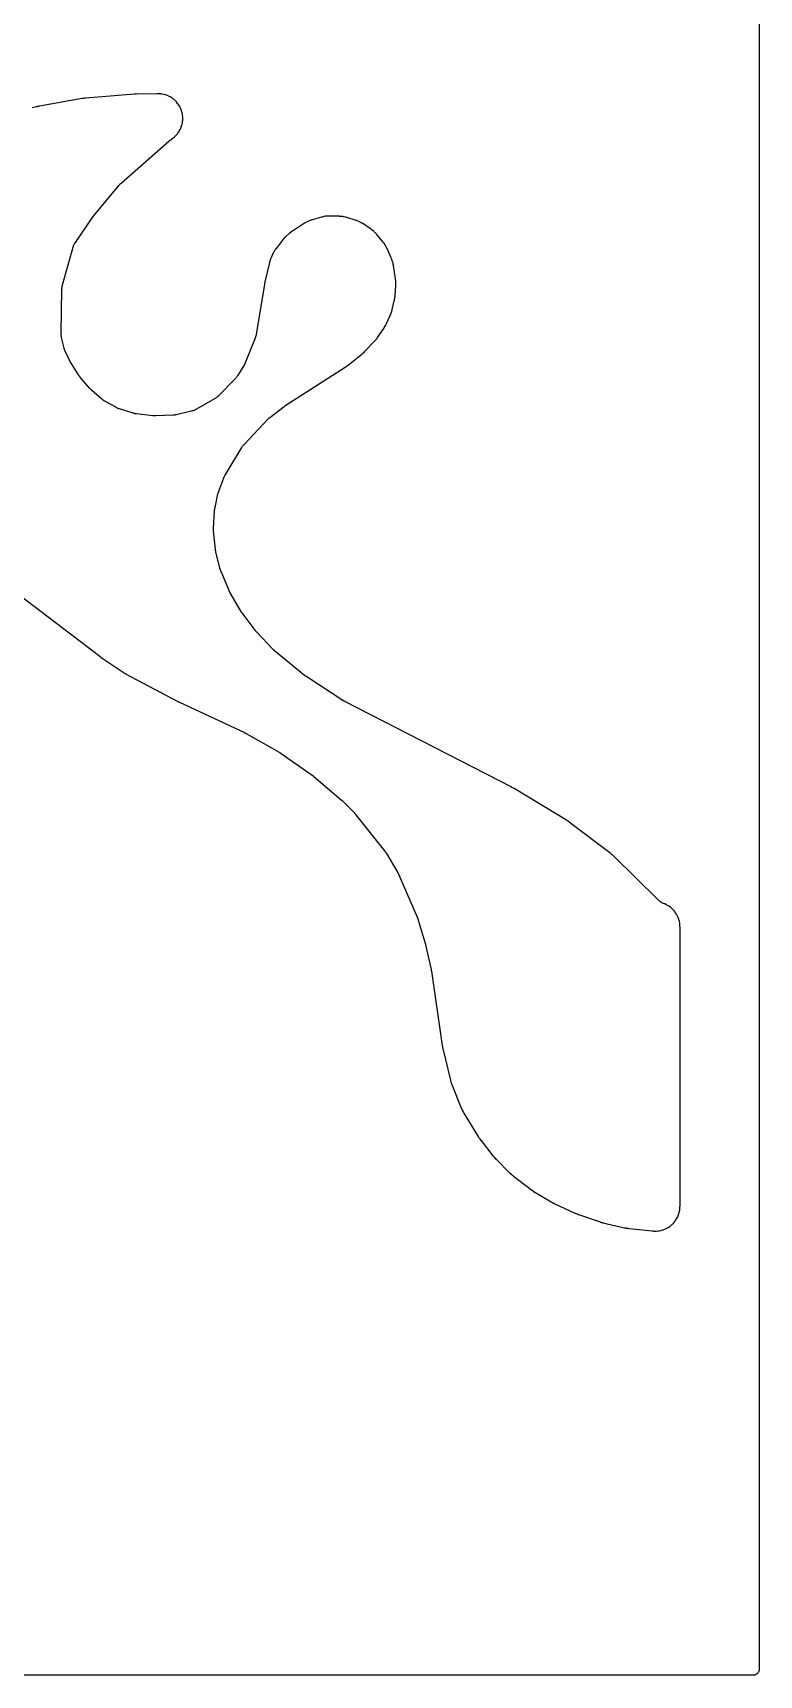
# Model space of a CAD drawing. Header units: millimetres. Extents: x 0 to 300, y 0 to 300.
# Drawn here: x 226.6 to 300, y -0.1 to 165.9 of the extents above; entities that cross this region are included whole.
import ezdxf

# ---------------------------------------------------------------- set-up
doc = ezdxf.new("R2010")
doc.units = ezdxf.units.MM
doc.layers.add('CUT', color=7, linetype='CONTINUOUS')

msp = doc.modelspace()

# ---------------------------------------------------------------- linework, layer by layer
at = {"layer": 'CUT'}
for points in [[(300.0102, 298.5625), (300.0102, 1.4375), (300.0102, 0.5522), (300.0066, 0.4788), (299.998, 0.4206), (299.9837, 0.3635), (299.9639, 0.3082), (299.9387, 0.255), (299.9085, 0.2046), (299.8735, 0.1573), (299.834, 0.1137), (299.7904, 0.0743), (299.7432, 0.0392), (299.6927, 0.009), (299.6396, -0.0162), (299.5842, -0.036), (299.5271, -0.0503), (299.469, -0.0589), (299.3955, -0.0625), (298.5102, -0.0625), (1.4375, -0.0625)], [(224.3332, 109.7694), (233.3482, 102.8931), (233.3542, 102.8886), (233.3957, 102.8578), (233.4021, 102.8531), (233.4543, 102.8153), (233.4607, 102.8107), (233.5024, 102.7814), (233.5092, 102.7767), (235.6051, 101.3459), (235.6192, 101.3366), (235.7109, 101.2776), (235.7252, 101.2688), (235.8424, 101.198), (235.8569, 101.1895), (235.9518, 101.1358), (235.9665, 101.1278), (241.2587, 98.3249), (241.265, 98.3216), (241.3087, 98.2991), (241.3155, 98.2957), (241.3704, 98.2683), (241.377, 98.265), (241.4207, 98.2439), (241.4278, 98.2405), (247.9747, 95.1824), (247.9812, 95.1793), (247.9964, 95.1721), (248.0029, 95.169), (248.0185, 95.1614), (248.0264, 95.1575), (248.0449, 95.1482), (248.0529, 95.1442), (248.062, 95.1396), (248.0699, 95.1355), (248.0883, 95.1259), (248.0961, 95.1217), (248.1001, 95.1195), (248.1094, 95.1145), (248.1309, 95.1027), (248.14, 95.0975), (251.5053, 93.1892), (251.5144, 93.1839), (251.5357, 93.1715), (251.5448, 93.1661), (251.5557, 93.1596), (251.5647, 93.1542), (251.5855, 93.1414), (251.5944, 93.1358), (251.6046, 93.1294), (251.6135, 93.1237), (251.634, 93.1104), (251.6428, 93.1047), (251.6535, 93.0976), (251.6622, 93.0917), (251.6825, 93.0779), (251.6911, 93.072), (254.8264, 90.884), (254.8351, 90.8779), (254.8553, 90.8634), (254.864, 90.8572), (254.8744, 90.8495), (254.883, 90.8431), (254.9029, 90.8282), (254.9113, 90.8217), (254.921, 90.8143), (254.9294, 90.8077), (254.9489, 90.7923), (254.9573, 90.7857), (254.9674, 90.7775), (254.9756, 90.7707), (254.9947, 90.7549), (255.0029, 90.748), (257.7728, 88.3963), (257.7806, 88.3896), (257.7988, 88.3738), (257.8065, 88.367), (257.816, 88.3586), (257.8236, 88.3517), (257.8414, 88.3355), (257.849, 88.3285), (257.8577, 88.3204), (257.8652, 88.3134), (257.8826, 88.2968), (257.89, 88.2896), (257.8991, 88.2808), (257.9064, 88.2736), (257.9234, 88.2566), (257.9307, 88.2493), (259.0588, 87.0979), (259.067, 87.0894), (259.0859, 87.0696), (259.094, 87.061), (259.1038, 87.0505), (259.1117, 87.0419), (259.1301, 87.0216), (259.1379, 87.0128), (259.1469, 87.0027), (259.1546, 86.9938), (259.1725, 86.973), (259.1801, 86.964), (259.1893, 86.953), (259.1968, 86.944), (259.2141, 86.9227), (259.2215, 86.9136), (262.1421, 83.2327), (262.1515, 83.2206), (262.1732, 83.1922), (262.1824, 83.18), (262.1935, 83.165), (262.2025, 83.1526), (262.2233, 83.1235), (262.2321, 83.111), (262.242, 83.0966), (262.2506, 83.0839), (262.2703, 83.0541), (262.2787, 83.0413), (262.2887, 83.0256), (262.2969, 83.0126), (262.3156, 82.9822), (262.3235, 82.9691), (263.443, 81.0786), (263.4501, 81.0664), (263.4665, 81.0378), (263.4734, 81.0255), (263.4817, 81.0104), (263.4884, 80.998), (263.5038, 80.9689), (263.5103, 80.9564), (263.5177, 80.9419), (263.524, 80.9293), (263.5385, 80.8998), (263.5446, 80.8871), (263.5519, 80.8715), (263.5579, 80.8587), (263.5714, 80.8287), (263.5772, 80.8158), (265.4603, 76.474), (265.4655, 76.4618), (265.4774, 76.4333), (265.4824, 76.421), (265.4884, 76.406), (265.4932, 76.3937), (265.5042, 76.3648), (265.5089, 76.3524), (265.5141, 76.3381), (265.5185, 76.3256), (265.5287, 76.2965), (265.533, 76.2839), (265.5381, 76.2686), (265.5422, 76.256), (265.5515, 76.2265), (265.5554, 76.2139), (266.2504, 73.8976), (266.2523, 73.8911), (266.2568, 73.8758), (266.2587, 73.8693), (266.2631, 73.8537), (266.2653, 73.8456), (266.2705, 73.8268), (266.2726, 73.8188), (266.2751, 73.8095), (266.2772, 73.8014), (266.282, 73.7824), (266.284, 73.7743), (266.2851, 73.7701), (266.2873, 73.7605), (266.2926, 73.738), (266.2947, 73.7284), (266.8426, 71.2469), (266.844, 71.2405), (266.8472, 71.2254), (266.8486, 71.2189), (266.8517, 71.2037), (266.8533, 71.1958), (266.8569, 71.1773), (266.8584, 71.1694), (266.8601, 71.1603), (266.8616, 71.1523), (266.8649, 71.1337), (266.8662, 71.1258), (266.8669, 71.1218), (266.8685, 71.1123), (266.8719, 71.0903), (266.8734, 71.0808), (267.973, 63.5746), (267.9751, 63.5614), (267.9896, 63.4758), (267.992, 63.4627), (268.0126, 63.3556), (268.0152, 63.3425), (268.0335, 63.2576), (268.0365, 63.2446), (268.794, 60.0741), (268.7966, 60.0637), (268.8152, 59.9912), (268.8181, 59.9804), (268.8313, 59.9332), (268.838, 59.9105), (268.883, 59.7702), (268.8904, 59.7487), (268.9038, 59.7116), (268.9076, 59.7016), (268.9341, 59.6325), (268.9385, 59.6213), (269.9321, 57.1773), (269.9369, 57.1658), (269.9688, 57.0918), (269.9738, 57.0805), (269.9939, 57.0364), (270.0047, 57.014), (270.0775, 56.8703), (270.0892, 56.8484), (270.1128, 56.8061), (270.119, 56.7953), (270.1598, 56.7258), (270.1662, 56.7152), (271.6553, 54.2949), (271.6643, 54.2807), (271.724, 54.1895), (271.7334, 54.1755), (271.8115, 54.0632), (271.8213, 54.0495), (271.886, 53.9617), (271.8962, 53.9484), (273.0886, 52.4228), (273.1007, 52.4078), (273.181, 52.3116), (273.1936, 52.297), (273.2982, 52.1796), (273.3113, 52.1654), (273.3976, 52.0745), (273.4111, 52.0608), (274.8203, 50.6701), (274.8337, 50.6573), (274.9218, 50.5756), (274.9355, 50.5632), (275.0492, 50.4641), (275.0633, 50.4522), (275.1563, 50.376), (275.1708, 50.3645), (276.8123, 49.1024), (276.8261, 49.0921), (276.9161, 49.0269), (276.9301, 49.017), (277.0455, 48.9384), (277.0598, 48.9289), (277.1534, 48.8689), (277.168, 48.8599), (278.9963, 47.7606), (279.0105, 47.7523), (279.1035, 47.6998), (279.1179, 47.6919), (279.2364, 47.6292), (279.251, 47.6218), (279.3468, 47.5744), (279.3616, 47.5673), (281.389, 46.6331), (281.4026, 46.6271), (281.4916, 46.5887), (281.5054, 46.583), (281.6182, 46.5376), (281.6321, 46.5322), (281.7229, 46.4984), (281.7369, 46.4933), (283.84, 45.7673), (283.8549, 45.7624), (283.9516, 45.7318), (283.9665, 45.7273), (284.089, 45.692), (284.104, 45.6879), (284.2022, 45.6624), (284.2174, 45.6586), (286.4001, 45.1515), (286.4182, 45.1475), (286.5361, 45.1239), (286.5544, 45.1206), (286.7032, 45.0955), (286.7215, 45.0928), (286.8407, 45.0765), (286.8591, 45.0743), (289.186, 44.8293), (289.2007, 44.8279), (289.2965, 44.8202), (289.3112, 44.8192), (289.3689, 44.816), (289.3984, 44.8151), (289.5879, 44.8139), (289.647, 44.8165), (289.8331, 44.8337), (289.8916, 44.842), (290.0751, 44.8775), (290.1325, 44.8915), (290.3117, 44.9449), (290.3674, 44.9645), (290.5404, 45.0352), (290.594, 45.0602), (290.7592, 45.1476), (290.81, 45.1778), (290.9658, 45.281), (291.0134, 45.3161), (291.1583, 45.4341), (291.2023, 45.4737), (291.3348, 45.6054), (291.3747, 45.6491), (291.4936, 45.7932), (291.529, 45.8406), (291.6332, 45.9958), (291.6637, 46.0464), (291.7521, 46.2111), (291.7775, 46.2645), (291.8493, 46.437), (291.8693, 46.4926), (291.9237, 46.6714), (291.9381, 46.7288), (291.9747, 46.912), (291.9835, 46.9705), (292.0021, 47.1591), (292.0043, 47.1886), (292.0071, 47.2462), (292.0077, 47.261), (292.01, 47.3571), (292.0102, 47.3718), (292.0102, 75.4954), (292.0101, 75.5096), (292.0079, 75.6022), (292.0073, 75.6164), (292.0047, 75.672), (292.0027, 75.7004), (291.9854, 75.8822), (291.9773, 75.9386), (291.9433, 76.1155), (291.9298, 76.1709), (291.8792, 76.3437), (291.8606, 76.3976), (291.7938, 76.5649), (291.7702, 76.6167), (291.6878, 76.7769), (291.6594, 76.8263), (291.5622, 76.978), (291.5292, 77.0244), (291.4181, 77.1662), (291.3808, 77.2093), (291.2567, 77.3399), (291.2156, 77.3792), (291.0797, 77.4975), (291.0349, 77.5328), (290.8884, 77.6376), (290.8406, 77.6685), (290.6848, 77.7589), (290.6342, 77.7851), (290.4683, 77.8614), (290.4421, 77.8727), (290.4275, 77.8786), (290.4171, 77.8828), (290.3557, 77.9081), (290.3161, 77.9256), (290.2443, 77.9593), (290.1677, 77.9998), (290.1182, 78.0292), (290.0459, 78.0769), (289.9994, 78.111), (289.932, 78.1654), (289.8728, 78.2182), (289.8412, 78.2478), (285.2882, 82.7155), (285.2742, 82.7287), (285.1821, 82.8135), (285.1678, 82.8263), (285.0489, 82.9288), (285.0341, 82.9412), (284.9367, 83.0198), (284.9216, 83.0317), (280.8482, 86.1126), (280.8356, 86.1218), (280.7529, 86.181), (280.7401, 86.19), (280.6344, 86.2616), (280.6213, 86.2702), (280.5357, 86.325), (280.5224, 86.3333), (275.237, 89.5247), (275.2287, 89.5297), (275.1705, 89.5636), (275.1614, 89.5687), (275.0881, 89.6097), (275.0792, 89.6146), (275.0207, 89.646), (275.011, 89.6511), (258.1406, 98.3191), (258.1306, 98.3242), (258.1075, 98.3365), (258.0976, 98.3418), (258.0855, 98.3484), (258.0757, 98.3538), (258.0529, 98.3667), (258.0431, 98.3723), (258.0319, 98.3787), (258.0222, 98.3844), (257.9997, 98.3978), (257.9901, 98.4036), (257.9784, 98.4108), (257.9688, 98.4167), (257.9466, 98.4307), (257.9372, 98.4368), (254.2721, 100.8092), (254.2615, 100.8161), (254.237, 100.8325), (254.2265, 100.8396), (254.2138, 100.8484), (254.2034, 100.8556), (254.1793, 100.8727), (254.169, 100.8801), (254.1573, 100.8886), (254.1471, 100.8962), (254.1235, 100.9139), (254.1135, 100.9216), (254.1013, 100.931), (254.0913, 100.9389), (254.0682, 100.9573), (254.0584, 100.9652), (251.023, 103.4549), (251.0119, 103.4641), (250.9862, 103.4859), (250.9752, 103.4953), (250.962, 103.5069), (250.9512, 103.5165), (250.9262, 103.5392), (250.9156, 103.5489), (250.9034, 103.5602), (250.893, 103.5702), (250.8687, 103.5936), (250.8584, 103.6037), (250.8459, 103.6161), (250.8358, 103.6264), (250.8123, 103.6506), (250.8023, 103.661), (249.2269, 105.3337), (249.2187, 105.3424), (249.1999, 105.363), (249.1918, 105.3719), (249.1821, 105.3828), (249.1742, 105.3918), (249.1558, 105.4129), (249.148, 105.422), (249.1391, 105.4325), (249.1314, 105.4417), (249.1137, 105.4633), (249.1061, 105.4726), (249.097, 105.484), (249.0895, 105.4934), (249.0724, 105.5155), (249.065, 105.525), (247.7414, 107.27), (247.7333, 107.2809), (247.7144, 107.3065), (247.7064, 107.3175), (247.6968, 107.3311), (247.689, 107.3422), (247.6709, 107.3684), (247.6633, 107.3797), (247.6546, 107.3927), (247.6471, 107.4041), (247.6299, 107.4308), (247.6226, 107.4423), (247.6138, 107.4564), (247.6067, 107.468), (247.5903, 107.4952), (247.5833, 107.5069), (246.5308, 109.3121), (246.5234, 109.3251), (246.5063, 109.3555), (246.4991, 109.3686), (246.4905, 109.3847), (246.4835, 109.3979), (246.4674, 109.4289), (246.4607, 109.4422), (246.453, 109.4576), (246.4465, 109.471), (246.4315, 109.5025), (246.4251, 109.5161), (246.4176, 109.5327), (246.4115, 109.5463), (246.3975, 109.5783), (246.3917, 109.592), (245.6474, 111.3775), (245.6414, 111.3925), (245.6275, 111.4275), (245.6217, 111.4426), (245.6148, 111.461), (245.6092, 111.4762), (245.5966, 111.5117), (245.5913, 111.527), (245.5855, 111.5445), (245.5805, 111.5599), (245.5692, 111.5958), (245.5644, 111.6113), (245.5589, 111.6302), (245.5544, 111.6457), (245.5444, 111.682), (245.5402, 111.6976), (245.1023, 113.4032), (245.0985, 113.4188), (245.0898, 113.4551), (245.0863, 113.4707), (245.0821, 113.4898), (245.0788, 113.5055), (245.0715, 113.5421), (245.0684, 113.5578), (245.0652, 113.5758), (245.0624, 113.5916), (245.0564, 113.6285), (245.0539, 113.6443), (245.0511, 113.6636), (245.049, 113.6795), (245.0442, 113.7165), (245.0424, 113.7324), (244.8464, 115.5229), (244.8454, 115.5329), (244.8438, 115.5484), (244.8417, 115.5741), (244.8393, 115.6086), (244.8377, 115.6393), (244.8368, 115.6636), (244.8365, 115.6775), (244.8364, 115.6827), (244.8363, 115.7129), (244.8372, 115.7799), (244.8387, 115.8201), (244.8395, 115.8337), (244.8401, 115.8437), (244.9631, 117.6041), (244.9644, 117.6202), (244.9677, 117.6579), (244.9693, 117.674), (244.9714, 117.6937), (244.9732, 117.7098), (244.9779, 117.7473), (244.98, 117.7634), (244.9827, 117.7817), (244.9851, 117.7977), (244.9911, 117.8351), (244.9938, 117.8511), (244.9973, 117.8705), (245.0003, 117.8864), (245.0077, 117.9235), (245.011, 117.9394), (245.3079, 119.3068), (245.3094, 119.3134), (245.3129, 119.3288), (245.3135, 119.3316), (245.3209, 119.3614), (245.3366, 119.4208), (245.3422, 119.4411), (245.3511, 119.469), (245.3758, 119.5425), (245.387, 119.5739), (245.8949, 120.9154), (245.8986, 120.9248), (245.9043, 120.9395), (245.914, 120.9632), (245.9272, 120.9943), (245.9394, 121.0219), (245.9496, 121.0438), (245.9556, 121.0563), (245.9578, 121.0609), (245.9712, 121.0876), (246.0021, 121.1463), (246.0214, 121.1811), (246.0281, 121.1927), (246.0332, 121.2013), (247.7037, 123.9947), (247.7101, 124.0053), (247.7188, 124.0195), (247.7459, 124.0607), (247.7929, 124.1283), (247.8143, 124.1577), (247.8368, 124.1863), (247.8892, 124.2498), (247.9216, 124.287), (247.9329, 124.2992), (247.9413, 124.3082), (250.3398, 126.84), (250.3447, 126.8451), (250.3561, 126.857), (250.3582, 126.8592), (250.3809, 126.8818), (250.4271, 126.9262), (250.4432, 126.9413), (250.4663, 126.9613), (250.5285, 127.0133), (250.5555, 127.0351), (251.988, 128.1419), (251.9961, 128.148), (252.015, 128.1623), (252.0231, 128.1683), (252.0327, 128.1754), (252.0408, 128.1813), (252.0597, 128.1949), (252.0678, 128.2007), (252.0773, 128.2074), (252.0855, 128.2131), (252.1048, 128.2263), (252.1131, 128.232), (252.1232, 128.2388), (252.1316, 128.2443), (252.1512, 128.2571), (252.1596, 128.2626), (258.1745, 132.106), (258.1883, 132.115), (258.2767, 132.175), (258.2902, 132.1844), (258.399, 132.2627), (258.4122, 132.2725), (258.4972, 132.3372), (258.5101, 132.3473), (259.8338, 133.4137), (259.8487, 133.4261), (259.9438, 133.5079), (259.9582, 133.5207), (260.0743, 133.6272), (260.0883, 133.6405), (260.178, 133.7283), (260.1916, 133.742), (261.0981, 134.6885), (261.1066, 134.6976), (261.1614, 134.7572), (261.1698, 134.7665), (261.202, 134.8031), (261.2181, 134.8221), (261.3201, 134.948), (261.3353, 134.9677), (261.3644, 135.0068), (261.3717, 135.0169), (261.4187, 135.0829), (261.4259, 135.0932), (262.0542, 136.0164), (262.0609, 136.0265), (262.104, 136.0926), (262.1105, 136.1028), (262.1356, 136.143), (262.148, 136.1639), (262.2259, 136.301), (262.2374, 136.3223), (262.2592, 136.3644), (262.2646, 136.3753), (262.2993, 136.4461), (262.3046, 136.457), (262.7176, 137.3439), (262.7239, 137.3579), (262.7637, 137.4494), (262.7696, 137.4635), (262.7921, 137.519), (262.8029, 137.5477), (262.8681, 137.7361), (262.8774, 137.7653), (262.8941, 137.8228), (262.8982, 137.8376), (262.9236, 137.934), (262.9273, 137.9489), (263.1315, 138.8161), (263.1342, 138.8283), (263.1512, 138.9081), (263.1537, 138.9204), (263.163, 138.9686), (263.1672, 138.9933), (263.1912, 139.1547), (263.1943, 139.1796), (263.1995, 139.2284), (263.2007, 139.2409), (263.2076, 139.3222), (263.2085, 139.3347), (263.2745, 140.3653), (263.2753, 140.3812), (263.2791, 140.4847), (263.2795, 140.5006), (263.2802, 140.5628), (263.2797, 140.5946), (263.2709, 140.8014), (263.2687, 140.8332), (263.2628, 140.8951), (263.2611, 140.9109), (263.2485, 141.0137), (263.2463, 141.0295), (263.0438, 142.3827), (263.0416, 142.3961), (263.0266, 142.4832), (263.0241, 142.4966), (263.0139, 142.5487), (263.008, 142.5752), (262.9667, 142.7445), (262.9515, 142.7967), (262.895, 142.9616), (262.8856, 142.9871), (262.8662, 143.0365), (262.8611, 143.0491), (262.8268, 143.1305), (262.8214, 143.143), (262.3977, 144.0906), (262.3921, 144.1028), (262.3548, 144.1815), (262.3489, 144.1935), (262.3254, 144.2403), (262.3129, 144.264), (262.229, 144.414), (262.2008, 144.4596), (262.1039, 144.6014), (262.0883, 144.6232), (262.0568, 144.6651), (262.0487, 144.6758), (261.9948, 144.7442), (261.9864, 144.7547), (261.3727, 145.5005), (261.3632, 145.5118), (261.3005, 145.5843), (261.2907, 145.5953), (261.2519, 145.6379), (261.2316, 145.6593), (261.0977, 145.7927), (261.0539, 145.8323), (260.9076, 145.952), (260.8843, 145.9701), (260.838, 146.0043), (260.826, 146.0129), (260.7476, 146.068), (260.7354, 146.0763), (259.9331, 146.6102), (259.9208, 146.6182), (259.8402, 146.6691), (259.8277, 146.6767), (259.7786, 146.7061), (259.753, 146.7205), (259.5871, 146.8089), (259.5341, 146.8339), (259.3604, 146.9056), (259.333, 146.9162), (259.2791, 146.9354), (259.2652, 146.9402), (259.1747, 146.97), (259.1607, 146.9744), (258.3353, 147.2243), (258.3226, 147.228), (258.24, 147.251), (258.2272, 147.2544), (258.1773, 147.2672), (258.1516, 147.2731), (257.986, 147.3077), (257.9339, 147.3162), (257.7659, 147.3361), (257.7396, 147.3387), (257.6882, 147.3425), (257.675, 147.3433), (257.5893, 147.3478), (257.5762, 147.3483), (256.667, 147.3756), (256.6517, 147.3758), (256.5522, 147.3763), (256.537, 147.3761), (256.4772, 147.3749), (256.4467, 147.3735), (256.2512, 147.3594), (256.1905, 147.3518), (255.9974, 147.3179), (255.9674, 147.3118), (255.9092, 147.2985), (255.8943, 147.2949), (255.798, 147.2703), (255.7832, 147.2663), (254.8175, 146.9928), (254.8034, 146.9886), (254.7123, 146.9604), (254.6983, 146.9558), (254.644, 146.9375), (254.6164, 146.9275), (254.4413, 146.8588), (254.3877, 146.8347), (254.2201, 146.7492), (254.1943, 146.7352), (254.1446, 146.7067), (254.132, 146.6992), (254.0504, 146.6498), (254.0379, 146.642), (252.9308, 145.933), (252.9198, 145.9258), (252.8489, 145.8782), (252.8381, 145.8707), (252.7961, 145.8412), (252.775, 145.8256), (252.6398, 145.7213), (252.6194, 145.7048), (252.5802, 145.6717), (252.5702, 145.6631), (252.5062, 145.6066), (252.4964, 145.5978), (252.1756, 145.3021), (252.1667, 145.2937), (252.1095, 145.2388), (252.1008, 145.2302), (252.067, 145.1965), (252.0501, 145.1789), (251.9426, 145.0622), (251.9265, 145.0439), (251.8956, 145.0076), (251.8878, 144.9982), (251.8377, 144.9367), (251.83, 144.9271), (251.2093, 144.1327), (251.1985, 144.1184), (251.1297, 144.0246), (251.1193, 144.01), (251.0797, 143.9526), (251.0602, 143.9225), (250.9399, 143.7235), (250.9223, 143.6924), (250.8898, 143.6306), (250.8817, 143.6146), (250.8307, 143.5101), (250.823, 143.4939), (250.7082, 143.2398), (250.7025, 143.2267), (250.6662, 143.1411), (250.6608, 143.1278), (250.6402, 143.0758), (250.6303, 143.049), (250.5702, 142.873), (250.5616, 142.8457), (250.5461, 142.792), (250.5423, 142.7782), (250.5186, 142.6883), (250.5151, 142.6744), (250.055, 140.7412), (250.0527, 140.7316), (250.0379, 140.6643), (250.0357, 140.6539), (250.0187, 140.5698), (250.0167, 140.5595), (250.0044, 140.4928), (250.0025, 140.4818), (249.1663, 135.415), (249.1642, 135.4031), (249.1614, 135.3871), (249.1515, 135.3397), (249.1331, 135.261), (249.1242, 135.2265), (249.1139, 135.1922), (249.0892, 135.1153), (249.0731, 135.0696), (249.0673, 135.0544), (249.0629, 135.0431), (248.069, 132.5462), (248.0652, 132.5369), (248.0593, 132.5225), (248.0491, 132.4988), (248.0351, 132.4672), (248.0221, 132.4394), (248.0115, 132.4175), (248.0053, 132.405), (248.003, 132.4004), (247.9889, 132.3737), (247.9567, 132.3149), (247.9365, 132.2801), (247.9295, 132.2685), (247.9242, 132.26), (247.2912, 131.2447), (247.2848, 131.2346), (247.276, 131.2209), (247.2489, 131.1811), (247.202, 131.116), (247.1807, 131.0876), (247.1582, 131.0601), (247.1062, 130.999), (247.0741, 130.9631), (247.0629, 130.9513), (247.0546, 130.9426), (245.3661, 129.2067), (245.3587, 129.1992), (245.3472, 129.1876), (245.3278, 129.1687), (245.3014, 129.1438), (245.2776, 129.122), (245.2742, 129.119), (245.2305, 129.083), (245.1694, 129.0357), (245.1097, 128.9932), (245.0663, 128.965), (245.0298, 128.9424), (245.0177, 128.9354), (245.0086, 128.9301), (243.0517, 127.8156), (243.0421, 127.8102), (243.0271, 127.8019), (243.0021, 127.7886), (242.9684, 127.7713), (242.9381, 127.7565), (242.9339, 127.7545), (242.8794, 127.7312), (242.8041, 127.702), (242.7316, 127.6773), (242.6798, 127.662), (242.6365, 127.6505), (242.6223, 127.6471), (242.6115, 127.6446), (241.0848, 127.2976), (241.0749, 127.2954), (241.0594, 127.2921), (241.0338, 127.2869), (240.9993, 127.2805), (240.9686, 127.2754), (240.9442, 127.2717), (240.9302, 127.2698), (240.925, 127.2691), (240.8946, 127.2655), (240.8269, 127.2588), (240.7863, 127.2557), (240.7725, 127.255), (240.7623, 127.2545), (239.0122, 127.1806), (239.0051, 127.1803), (238.9885, 127.1798), (238.9854, 127.1797), (238.9532, 127.1793), (238.8886, 127.1796), (238.8664, 127.18), (238.8356, 127.1817), (238.7542, 127.1878), (238.7194, 127.1911), (237.0759, 127.3786), (237.0651, 127.3799), (237.0482, 127.382), (237.0207, 127.3859), (236.9847, 127.3916), (236.9525, 127.3973), (236.9268, 127.4023), (236.9121, 127.4053), (236.9068, 127.4064), (236.8753, 127.4137), (236.8056, 127.4311), (236.7641, 127.4426), (236.7502, 127.4468), (236.7399, 127.4499), (235.3656, 127.8828), (235.3548, 127.8862), (235.3403, 127.891), (235.2975, 127.9063), (235.2268, 127.9336), (235.1958, 127.9462), (235.1653, 127.96), (235.0968, 127.9926), (235.0563, 128.0131), (235.0428, 128.0204), (235.0329, 128.0258), (233.8694, 128.6721), (233.8594, 128.6778), (233.8458, 128.6855), (233.8064, 128.7094), (233.7417, 128.751), (233.7134, 128.77), (233.6859, 128.79), (233.6245, 128.8364), (233.5885, 128.8652), (233.5766, 128.8752), (233.5678, 128.8827), (232.5293, 129.7792), (232.5241, 129.7837), (232.5118, 129.7945), (232.5096, 129.7965), (232.4863, 129.8178), (232.4403, 129.8613), (232.4247, 129.8765), (232.4039, 129.8983), (232.3497, 129.9571), (232.327, 129.9827), (231.3779, 131.0957), (231.3733, 131.1011), (231.3628, 131.1136), (231.3608, 131.116), (231.3413, 131.1403), (231.3026, 131.1901), (231.2896, 131.2074), (231.2724, 131.232), (231.2279, 131.2981), (231.2094, 131.3268), (230.3791, 132.6691), (230.373, 132.6793), (230.3587, 132.7031), (230.3526, 132.7133), (230.3455, 132.7254), (230.3397, 132.7356), (230.3263, 132.7594), (230.3206, 132.7696), (230.3141, 132.7815), (230.3085, 132.7918), (230.2956, 132.816), (230.2902, 132.8264), (230.2836, 132.8392), (230.2783, 132.8497), (230.2661, 132.8742), (230.2609, 132.8848), (229.8829, 133.6687), (229.8777, 133.6798), (229.8707, 133.6947), (229.8513, 133.7397), (229.8209, 133.8155), (229.8081, 133.8493), (229.7968, 133.8836), (229.7727, 133.9616), (229.7595, 134.0088), (229.7555, 134.0248), (229.7526, 134.0367), (229.5027, 135.0965), (229.5006, 135.1056), (229.4975, 135.1197), (229.4925, 135.1431), (229.4863, 135.1745), (229.4813, 135.2025), (229.4806, 135.2065), (229.4739, 135.2561), (229.4666, 135.3238), (229.4619, 135.3884), (229.4603, 135.4342), (229.4598, 135.4721), (229.4599, 135.4844), (229.46, 135.4938), (229.5371, 140.0141), (229.5373, 140.0238), (229.5377, 140.0388), (229.5387, 140.0636), (229.5406, 140.0968), (229.5427, 140.1262), (229.5431, 140.1304), (229.5491, 140.1819), (229.5594, 140.2518), (229.5716, 140.3179), (229.582, 140.3642), (229.5914, 140.4024), (229.5948, 140.4148), (229.5974, 140.4241), (230.7335, 144.4519), (230.7491, 144.482), (230.7793, 144.5339), (230.8059, 144.5766), (230.8149, 144.5904), (230.8218, 144.6007), (232.6746, 147.326), (235.3119, 150.4912), (235.3164, 150.4966), (235.3271, 150.5092), (235.3291, 150.5115), (235.3503, 150.5355), (235.3937, 150.5829), (235.4088, 150.5989), (235.4305, 150.6204), (235.4894, 150.6764), (235.5151, 150.6999), (240.3421, 154.9441), (240.3496, 154.9506), (240.3613, 154.9606), (240.3807, 154.9768), (240.4069, 154.9981), (240.4305, 155.0166), (240.4495, 155.0311), (240.4605, 155.0392), (240.4689, 155.0454), (240.4841, 155.0564), (240.5199, 155.0816), (240.5354, 155.0922), (240.6342, 155.1586), (240.647, 155.1675), (240.6938, 155.2007), (240.7178, 155.2187), (240.8684, 155.3375), (240.9135, 155.3768), (241.0497, 155.5082), (241.0906, 155.5518), (241.213, 155.6961), (241.2494, 155.7436), (241.3568, 155.8994), (241.3883, 155.9503), (241.4796, 156.116), (241.5059, 156.1697), (241.5803, 156.3437), (241.601, 156.3998), (241.6577, 156.5803), (241.6728, 156.6383), (241.7112, 156.8235), (241.7204, 156.8826), (241.7402, 157.0708), (241.7435, 157.1306), (241.7444, 157.3198), (241.7417, 157.3795), (241.7238, 157.5679), (241.7152, 157.6271), (241.6786, 157.8127), (241.6641, 157.8708), (241.6092, 158.0519), (241.589, 158.1082), (241.5164, 158.2829), (241.4907, 158.3369), (241.4009, 158.5035), (241.37, 158.5547), (241.2641, 158.7115), (241.2282, 158.7594), (241.1073, 158.9049), (241.0668, 158.949), (240.9319, 159.0817), (240.8872, 159.1215), (240.7398, 159.2401), (240.6914, 159.2752), (240.5329, 159.3786), (240.4812, 159.4087), (240.3132, 159.4958), (240.2588, 159.5206), (240.083, 159.5905), (240.0263, 159.6098), (239.8444, 159.6618), (239.7861, 159.6754), (239.5999, 159.709), (239.5406, 159.7167), (239.3494, 159.7319), (239.3195, 159.7335), (239.2611, 159.7352), (239.2461, 159.7354), (239.1488, 159.7358), (239.1339, 159.7357), (237.0774, 159.6928), (237.0692, 159.6926), (237.0122, 159.6906), (237.0034, 159.6902), (236.9324, 159.6867), (236.9238, 159.6863), (236.8677, 159.6827), (236.8585, 159.682), (231.9391, 159.293), (231.9247, 159.2917), (231.831, 159.282), (231.8166, 159.2804), (231.6993, 159.2654), (231.6849, 159.2633), (231.5918, 159.2491), (231.5775, 159.2468), (227.2505, 158.4793), (227.2385, 158.477), (227.1607, 158.4616), (227.1487, 158.4591), (227.0515, 158.4377), (227.0396, 158.435), (226.9625, 158.4164), (226.9507, 158.4134), (226.5153, 158.2991)]]:
    msp.add_lwpolyline(points, dxfattribs=at)

doc.saveas('drawing.dxf')
